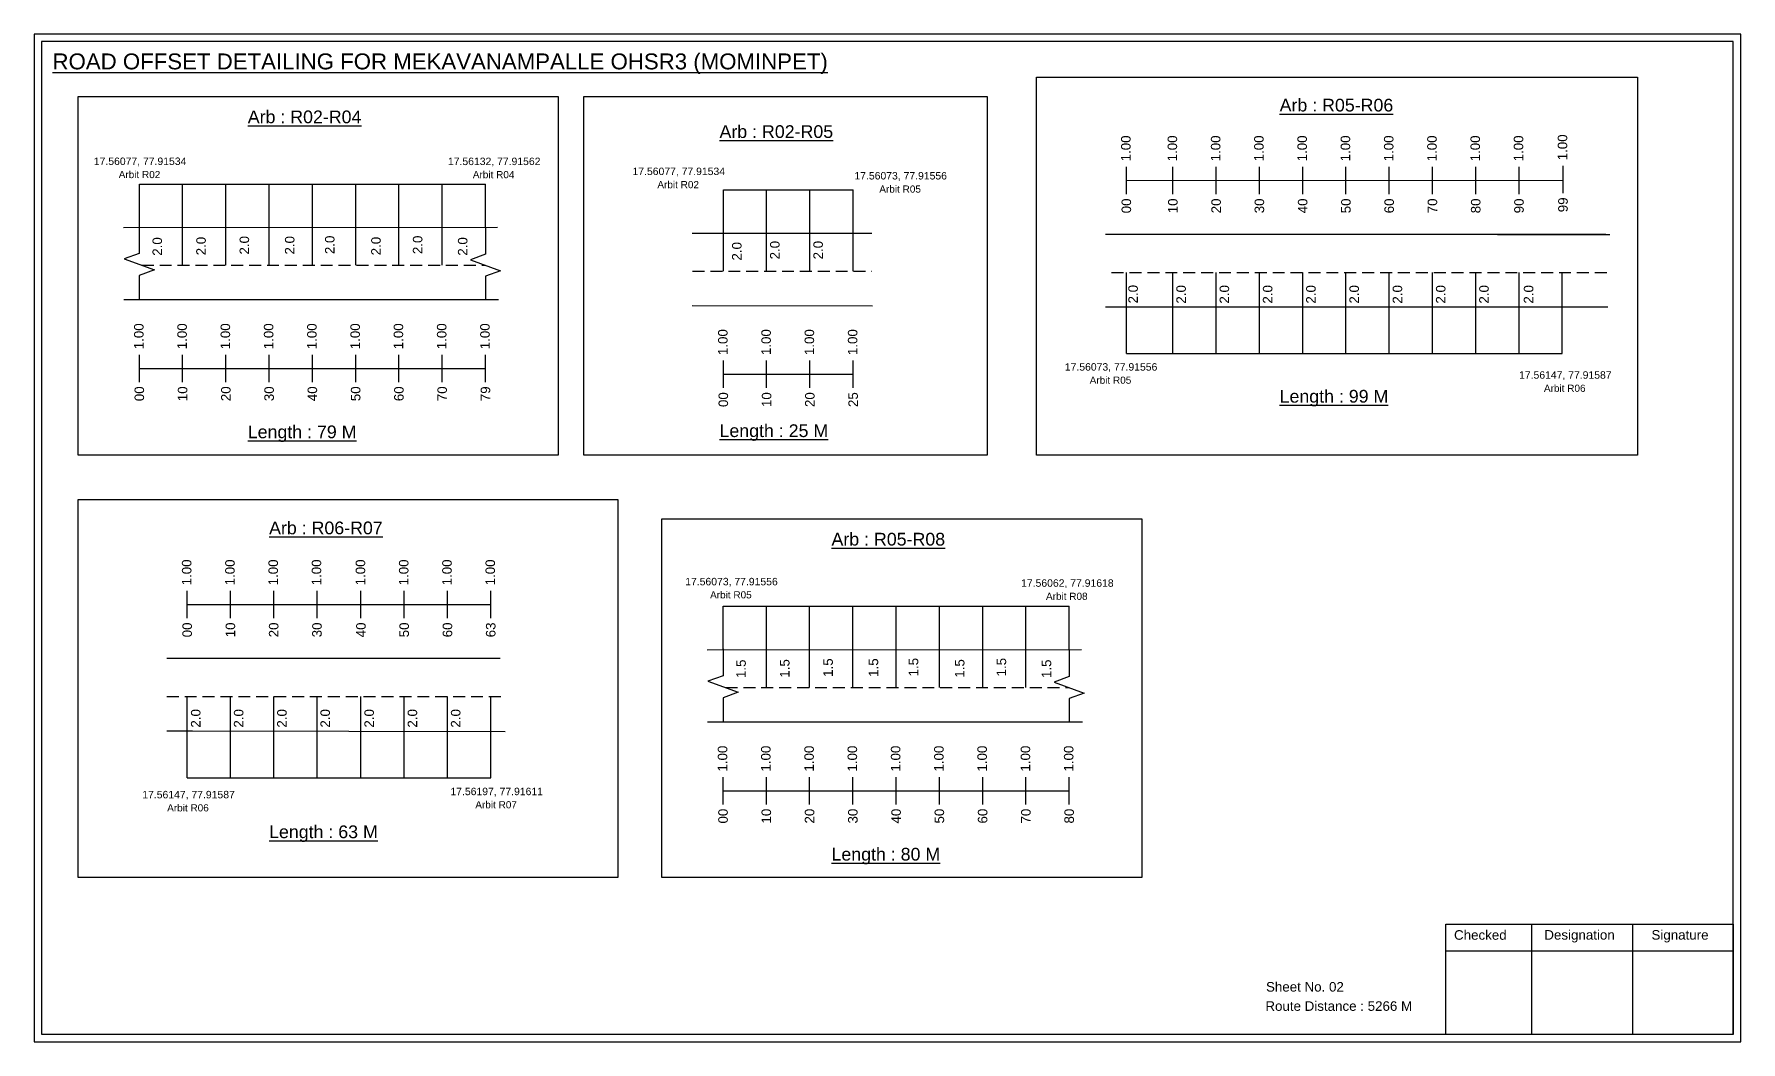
# Model space of a CAD drawing. Header units: inches. Extents: x 583 to 8862, y 412 to 2484.
# Drawn here: x 4862 to 5399, y 428 to 745 of the extents above; entities that cross this region are included whole.
import ezdxf

# ---------------------------------------------------------------- set-up
doc = ezdxf.new("R2010")
doc.units = ezdxf.units.IN
doc.header["$MEASUREMENT"] = 0
doc.linetypes.add('DASHED2', pattern=[0.375, 0.25, -0.125])
doc.layers.add('PDF_Geometry', color=7, linetype='Continuous')
doc.layers.add('PDF_Text', color=5, linetype='Continuous')
doc.styles.add('PDF Arial', font='arial.ttf')
doc.styles.get("Standard").update_dxf_attribs({"font": 'arial.ttf'})

msp = doc.modelspace()

# ---------------------------------------------------------------- linework, layer by layer
at = {"color": 217, "true_color": 0x93278f}
for p, q in [((5205.6, 694.29), (5205.6, 702.85)), ((5220.23, 694.29), (5220.23, 702.85)), ((5233.83, 694.29), (5233.83, 702.85)), ((5247.43, 694.29), (5247.43, 702.85)), ((5261.03, 694.29), (5261.03, 702.85)), ((5274.63, 694.29), (5274.63, 702.85)), ((5288.23, 694.29), (5288.23, 702.85)), ((5301.83, 694.29), (5301.83, 702.85)), ((5315.43, 694.29), (5315.43, 702.85)), ((5329.03, 694.29), (5329.03, 702.85)), ((5342.85, 694.62), (5342.85, 703.17)), ((5205.6, 698.57), (5342.85, 698.65)), ((4895.35, 635.23), (4895.35, 643.79)), ((4908.95, 635.23), (4908.95, 643.79)), ((4922.55, 635.23), (4922.55, 643.79)), ((4936.15, 635.23), (4936.15, 643.79)), ((4949.75, 635.23), (4949.75, 643.79)), ((4963.35, 635.23), (4963.35, 643.79)), ((4976.95, 635.23), (4976.95, 643.79)), ((4990.55, 635.23), (4990.55, 643.79)), ((5004.15, 635.23), (5004.15, 643.79)), ((4895.35, 639.5), (5004.15, 639.5)), ((5078.93, 633.4), (5078.93, 641.96)), ((5092.53, 633.4), (5092.53, 641.96)), ((5106.13, 633.4), (5106.13, 641.96)), ((5119.73, 633.4), (5119.73, 641.96)), ((5078.93, 637.67), (5119.73, 637.68)), ((4910.39, 561.03), (4910.39, 569.59)), ((4923.99, 561.03), (4923.99, 569.59)), ((4937.59, 561.03), (4937.59, 569.59)), ((4951.19, 561.03), (4951.19, 569.59)), ((4965.01, 561.03), (4965.01, 569.59)), ((4978.61, 561.03), (4978.61, 569.59)), ((4992.21, 561.03), (4992.21, 569.59)), ((5005.81, 561.03), (5005.81, 569.59)), ((4910.39, 565.3), (5005.81, 565.36)), ((5078.84, 502.5), (5078.84, 511.06)), ((5092.44, 502.5), (5092.44, 511.06)), ((5106.04, 502.5), (5106.04, 511.06)), ((5119.64, 502.5), (5119.64, 511.06)), ((5133.24, 502.5), (5133.24, 511.06)), ((5146.84, 502.5), (5146.84, 511.06)), ((5160.44, 502.5), (5160.44, 511.06)), ((5174.04, 502.5), (5174.04, 511.06)), ((5187.64, 502.5), (5187.64, 511.06)), ((5078.84, 506.77), (5187.64, 506.77))]:
    msp.add_line(p, q, dxfattribs=at)
at = {"color": 5}
for p, q in [((4895.35, 697.47), (5004.15, 697.47)), ((5078.93, 695.63), (5119.73, 695.63)), ((5205.6, 644.15), (5342.63, 644.15)), ((5078.84, 564.74), (5187.64, 564.74)), ((4910.39, 510.88), (5005.81, 510.89))]:
    msp.add_line(p, q, dxfattribs=at)
for p, q in [((4895.35, 683.82), (4895.35, 697.47)), ((4908.95, 671.93), (4908.95, 697.47)), ((4922.55, 671.93), (4922.55, 697.47)), ((4936.15, 671.93), (4936.15, 697.47)), ((4949.75, 671.93), (4949.75, 697.47)), ((4963.35, 671.93), (4963.35, 697.47)), ((4976.95, 671.93), (4976.95, 697.47)), ((4990.55, 671.93), (4990.55, 697.47)), ((5004.15, 683.82), (5004.15, 697.47)), ((5078.93, 670.1), (5078.93, 695.63)), ((5092.53, 670.1), (5092.53, 695.63)), ((5106.13, 670.1), (5106.13, 695.63)), ((5119.73, 670.1), (5119.73, 695.63)), ((4890.35, 683.82), (5007.97, 683.87)), ((5069.09, 681.98), (5125.58, 681.98)), ((5356.29, 681.57), (5199.04, 681.57)), ((5322.28, 681.57), (5357.53, 681.57)), ((5205.6, 644.15), (5205.6, 669.68)), ((5220.23, 644.15), (5220.23, 669.68)), ((5233.83, 644.15), (5233.83, 669.68)), ((5247.43, 644.15), (5247.43, 669.68)), ((5261.03, 644.15), (5261.03, 669.68)), ((5274.63, 644.15), (5274.63, 669.68)), ((5288.23, 644.15), (5288.23, 669.68)), ((5301.83, 644.15), (5301.83, 669.68)), ((5315.43, 644.15), (5315.43, 669.68)), ((5329.03, 644.15), (5329.03, 669.68)), ((5342.63, 644.15), (5342.63, 669.68)), ((4890.5, 661.13), (5008.28, 661.13)), ((5069.09, 659.3), (5125.8, 659.17)), ((5199.04, 658.88), (5231.16, 658.88)), ((5231.16, 658.88), (5356.98, 658.88)), ((5078.84, 551.09), (5078.84, 564.74)), ((5092.44, 539.2), (5092.44, 564.74)), ((5106.04, 539.2), (5106.04, 564.74)), ((5119.64, 539.2), (5119.64, 564.74)), ((5133.24, 539.2), (5133.24, 564.74)), ((5146.84, 539.2), (5146.84, 564.74)), ((5160.44, 539.2), (5160.44, 564.74)), ((5174.04, 539.2), (5174.04, 564.74)), ((5187.64, 551.09), (5187.64, 564.74)), ((5008.73, 548.31), (4903.98, 548.31)), ((5073.84, 551.09), (5191.45, 551.14)), ((4910.39, 510.89), (4910.39, 536.42)), ((4923.99, 510.89), (4923.99, 536.42)), ((4937.59, 510.89), (4937.59, 536.42)), ((4951.19, 510.89), (4951.19, 536.42)), ((4965.01, 510.89), (4965.01, 536.42)), ((4978.61, 510.89), (4978.61, 536.42)), ((4992.21, 510.89), (4992.21, 536.42)), ((5005.81, 510.89), (5005.81, 536.42)), ((5073.98, 528.4), (5191.76, 528.4)), ((4903.98, 525.62), (4912.04, 525.62)), ((4912.04, 525.62), (5010.35, 525.35))]:
    msp.add_line(p, q)
at = {"linetype": 'DASHED2', "ltscale": 15}
for p, q in [((4896.11, 671.93), (5004.15, 671.93)), ((5069.24, 670.1), (5125.58, 670.1)), ((5200.97, 669.68), (5357.28, 669.68)), ((5079.6, 539.2), (5187.64, 539.2)), ((4903.98, 536.42), (5009.38, 536.42))]:
    msp.add_line(p, q, dxfattribs=at)
for points in [[(5177.32, 731.09), (5366.25, 731.09), (5366.25, 612.27), (5177.32, 612.27)], [(4876.12, 724.95), (5026.97, 724.95), (5026.97, 612.27), (4876.12, 612.27)], [(5035.07, 724.95), (5161.82, 724.95), (5161.82, 612.27), (5035.07, 612.27)], [(4876.12, 598.36), (5045.74, 598.36), (5045.74, 479.54), (4876.12, 479.54)], [(5059.61, 592.22), (5210.46, 592.22), (5210.46, 479.54), (5059.61, 479.54)]]:
    msp.add_lwpolyline(points, close=True)
at = {"linetype": 'Continuous'}
for points in [[(4895.33, 684.1), (4895.33, 675.67), (4890.59, 673.94), (4900.07, 670.49), (4895.33, 668.76), (4895.33, 661.41)], [(5004.15, 683.82), (5004.15, 675.39), (4999.41, 673.66), (5008.89, 670.21), (5004.15, 668.48), (5004.15, 661.13)], [(5078.82, 551.37), (5078.82, 542.94), (5074.07, 541.21), (5083.56, 537.76), (5078.82, 536.03), (5078.82, 528.68)], [(5187.64, 551.09), (5187.64, 542.65), (5182.89, 540.93), (5192.38, 537.48), (5187.64, 535.75), (5187.64, 528.4)]]:
    msp.add_lwpolyline(points, dxfattribs=at)
at = {"layer": 'PDF_Geometry'}
for points in [[(4862.28, 744.57), (4862.28, 427.86), (5398.75, 427.86), (5398.75, 744.57)], [(4864.6, 742.24), (4864.6, 430.28), (5396.33, 430.28), (5396.33, 742.24)]]:
    msp.add_lwpolyline(points, close=True, dxfattribs=at)
at = {"layer": 'PDF_Geometry', "color": 242, "true_color": 0xcc1f26}
msp.add_lwpolyline([(5396.33, 430.19), (5305.99, 430.19), (5305.99, 464.8), (5396.33, 464.8)], close=True, dxfattribs=at)
for points in [[(5332.97, 464.8), (5332.97, 430.19)], [(5364.7, 464.8), (5364.7, 430.19)], [(5305.99, 456.42), (5396.33, 456.42)]]:
    msp.add_lwpolyline(points, dxfattribs=at)

# ---------------------------------------------------------------- texts
at = {"color": 242, "true_color": 0xcd2027}
for s, height, p in [('%%UROAD OFFSET DETAILING FOR MEKAVANAMPALLE OHSR3 (MOMINPET)', 5, (4868.05, 733.5)), ('%%UArb : R05-R06', 4, (5253.77, 720.26)), ('%%UArb : R02-R04', 4, (4929.43, 716.57)), ('%%UArb : R02-R05', 4, (5077.71, 711.94)), ('%%ULength : 99 M', 4, (5253.77, 628.76)), ('%%ULength : 79 M', 4, (4929.43, 617.57)), ('%%ULength : 25 M', 4, (5077.71, 617.94)), ('%%UArb : R06-R07', 4, (4936.13, 587.38)), ('%%UArb : R05-R08', 4, (5112.91, 583.84)), ('%%ULength : 63 M', 4, (4936.13, 491.88)), ('%%ULength : 80 M', 4, (5112.91, 484.84))]:
    msp.add_text(s, height=height, dxfattribs=at).set_placement(p)
at = {"color": 217, "true_color": 0x93278f}
for s, p in [('1.00', (5206.93, 704.58)), ('1.00', (5221.55, 704.58)), ('1.00', (5235.15, 704.58)), ('1.00', (5248.75, 704.58)), ('1.00', (5262.35, 704.58)), ('1.00', (5275.95, 704.58)), ('1.00', (5289.55, 704.58)), ('1.00', (5303.15, 704.58)), ('1.00', (5316.75, 704.58)), ('1.00', (5330.35, 704.58)), ('1.00', (5344.18, 704.91)), ('00', (5207.08, 688.26)), ('10', (5221.7, 688.26)), ('20', (5235.3, 688.26)), ('30', (5248.9, 688.26)), ('40', (5262.5, 688.26)), ('50', (5276.1, 688.26)), ('60', (5289.7, 688.26)), ('70', (5303.3, 688.26)), ('80', (5316.9, 688.26)), ('90', (5330.5, 688.26)), ('99', (5344.33, 688.59)), ('1.00', (4896.68, 645.53)), ('1.00', (4910.28, 645.53)), ('1.00', (4923.88, 645.53)), ('1.00', (4937.48, 645.53)), ('1.00', (4951.08, 645.53)), ('1.00', (4964.68, 645.53)), ('1.00', (4978.28, 645.53)), ('1.00', (4991.88, 645.53)), ('1.00', (5005.48, 645.53)), ('1.00', (5080.25, 643.69)), ('1.00', (5093.85, 643.69)), ('1.00', (5107.45, 643.69)), ('1.00', (5121.05, 643.69)), ('00', (4896.83, 629.21)), ('10', (4910.43, 629.21)), ('20', (4924.03, 629.21)), ('30', (4937.63, 629.21)), ('40', (4951.23, 629.21)), ('50', (4964.83, 629.21)), ('60', (4978.43, 629.21)), ('70', (4992.03, 629.21)), ('79', (5005.63, 629.21)), ('00', (5080.4, 627.37)), ('10', (5094, 627.37)), ('20', (5107.6, 627.37)), ('25', (5121.2, 627.37)), ('1.00', (4911.72, 571.32)), ('1.00', (4925.32, 571.32)), ('1.00', (4938.92, 571.32)), ('1.00', (4952.52, 571.32)), ('1.00', (4966.34, 571.32)), ('1.00', (4979.94, 571.32)), ('1.00', (4993.54, 571.32)), ('1.00', (5007.14, 571.32)), ('00', (4911.87, 555)), ('10', (4925.47, 555)), ('20', (4939.07, 555)), ('30', (4952.67, 555)), ('40', (4966.49, 555)), ('50', (4980.09, 555)), ('60', (4993.69, 555)), ('63', (5007.29, 555)), ('1.00', (5080.16, 512.8)), ('1.00', (5093.76, 512.8)), ('1.00', (5107.36, 512.8)), ('1.00', (5120.96, 512.8)), ('1.00', (5134.56, 512.8)), ('1.00', (5148.16, 512.8)), ('1.00', (5161.76, 512.8)), ('1.00', (5175.36, 512.8)), ('1.00', (5188.96, 512.8)), ('00', (5080.31, 496.48)), ('10', (5093.91, 496.48)), ('20', (5107.51, 496.48)), ('30', (5121.11, 496.48)), ('40', (5134.71, 496.48)), ('50', (5148.31, 496.48)), ('60', (5161.91, 496.48)), ('70', (5175.51, 496.48)), ('80', (5189.11, 496.48))]:
    msp.add_text(s, height=3, rotation=90, dxfattribs=at).set_placement(p)
at = {"color": 5}
for s, height, p in [('17.56077, 77.91534', 2.34, (4881.04, 703.45)), ('17.56132, 77.91562', 2.34, (4992.35, 703.42)), ('Arbit R02', 2.246, (4888.86, 699.32)), ('Arbit R04', 2.246, (5000.17, 699.29)), ('17.56077, 77.91534', 2.34, (5050.36, 700.28)), ('Arbit R02', 2.246, (5058.18, 696.15)), ('17.56073, 77.91556', 2.34, (5120.12, 698.89)), ('Arbit R05', 2.246, (5127.94, 694.76)), ('17.56073, 77.91556', 2.34, (5186.25, 638.82)), ('17.56147, 77.91587', 2.34, (5329.03, 636.28)), ('Arbit R05', 2.246, (5194.07, 634.69)), ('Arbit R06', 2.246, (5336.85, 632.15)), ('17.56073, 77.91556', 2.34, (5066.93, 571.35)), ('Arbit R05', 2.246, (5074.75, 567.23)), ('17.56062, 77.91618', 2.34, (5172.51, 570.89)), ('Arbit R08', 2.246, (5180.33, 566.77)), ('17.56147, 77.91587', 2.34, (4896.27, 504.4)), ('17.56197, 77.91611', 2.34, (4993.13, 505.39)), ('Arbit R06', 2.246, (4904.09, 500.28)), ('Arbit R07', 2.246, (5000.95, 501.26))]:
    msp.add_text(s, height=height, dxfattribs=at).set_placement(p)
for s, p in [('2.0', (4902.48, 674.92)), ('2.0', (4916.23, 675.05)), ('2.0', (4929.85, 675.3)), ('2.0', (4944.11, 675.3)), ('2.0', (4956.7, 675.43)), ('2.0', (4971.22, 675.05)), ('2.0', (4984.32, 675.43)), ('2.0', (4998.48, 674.93)), ('2.0', (5084.64, 673.41)), ('2.0', (5096.6, 673.77)), ('2.0', (5110.2, 673.77)), ('2.0', (5209.2, 659.93)), ('2.0', (5224.3, 659.88)), ('2.0', (5237.9, 659.88)), ('2.0', (5251.5, 659.88)), ('2.0', (5265.1, 659.88)), ('2.0', (5278.7, 659.88)), ('2.0', (5292.3, 659.88)), ('2.0', (5305.9, 659.88)), ('2.0', (5319.5, 659.88)), ('2.0', (5333.52, 659.88)), ('1.5', (5085.97, 542.19)), ('1.5', (5099.71, 542.31)), ('1.5', (5113.33, 542.57)), ('1.5', (5127.59, 542.57)), ('1.5', (5140.18, 542.7)), ('1.5', (5154.7, 542.31)), ('1.5', (5167.81, 542.7)), ('1.5', (5181.97, 542.2)), ('2.0', (4914.57, 526.62)), ('2.0', (4928.06, 526.62)), ('2.0', (4941.66, 526.62)), ('2.0', (4955.26, 526.62)), ('2.0', (4969.08, 526.62)), ('2.0', (4982.68, 526.62)), ('2.0', (4996.28, 526.62))]:
    msp.add_text(s, height=3, rotation=90).set_placement(p)
for s, p in [('Sheet No. 02', (5249.49, 443.66)), ('Route Distance : 5266 M', (5249.3, 437.61))]:
    msp.add_text(s, height=3).set_placement(p)
at = {"layer": 'PDF_Text', "color": 7, "attachment_point": 7, "style": 'PDF Arial'}
for s, insert, char_height in [('Checked', (5308.59, 459.91), 3.001), ('Designation', (5336.97, 459.08), 3.0006), ('Signature', (5370.65, 459.08), 3.001)]:
    msp.add_mtext(s, dxfattribs=dict(at, insert=insert, char_height=char_height))

doc.saveas('drawing.dxf')
